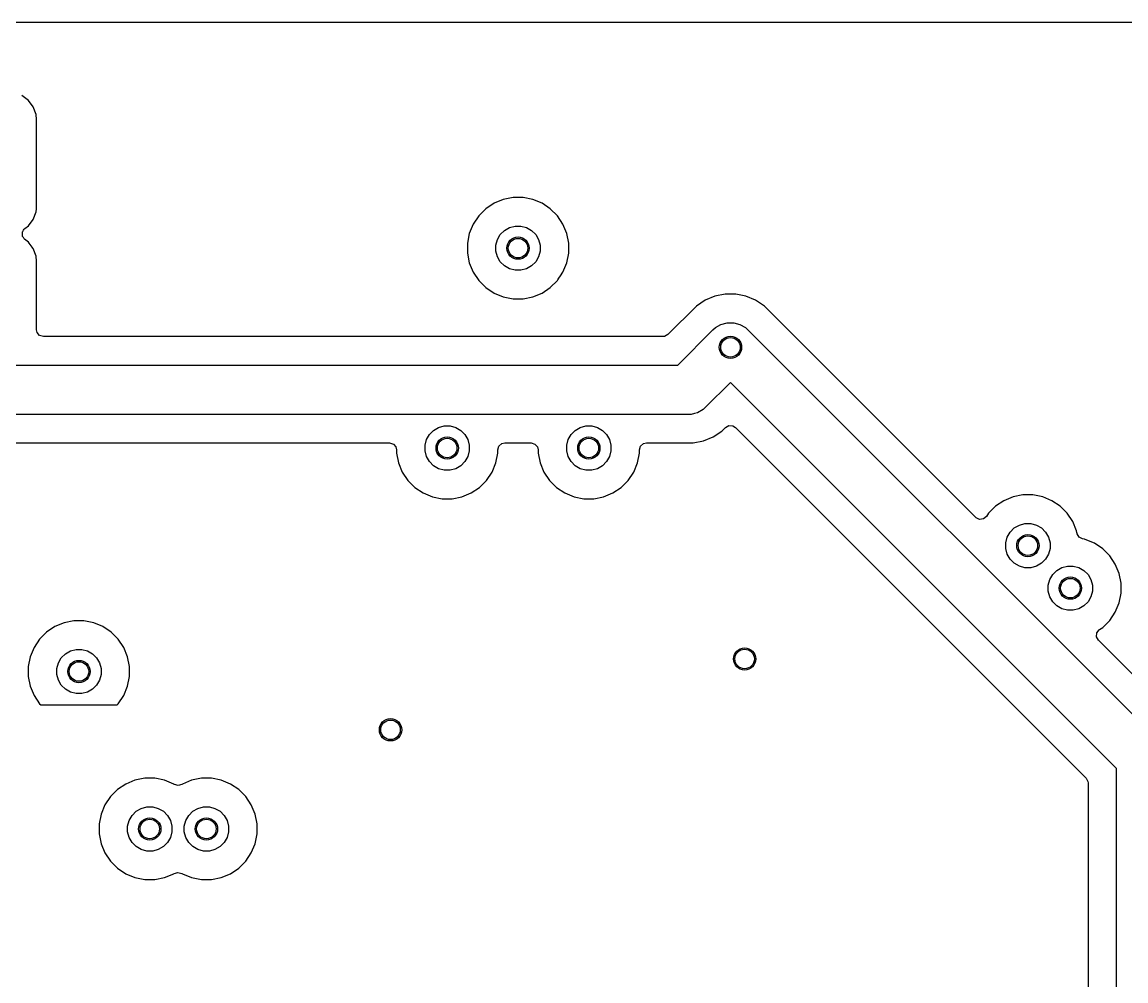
# Model space of a CAD drawing. Extents: x -2.18 to 1.8, y 0.44 to 2.81.
# Drawn here: x -0.27 to 0.509, y 2.138 to 2.815 of the extents above; entities that cross this region are included whole.
import ezdxf

# ---------------------------------------------------------------- set-up
doc = ezdxf.new("R2010")
doc.units = 0
doc.header["$MEASUREMENT"] = 0
doc.layers.add('BLACK', color=7, linetype='CONTINUOUS')

msp = doc.modelspace()

# ---------------------------------------------------------------- linework, layer by layer
at = {"layer": 'BLACK', "linetype": 'CONTINUOUS'}
for p, q in [((-2.1747, 2.81459), (0.99983, 2.81459)), ((-0.2657, 2.7593), (-0.27031, 2.76275)), ((-0.26225, 2.75469), (-0.2657, 2.7593)), ((-0.26024, 2.7493), (-0.26225, 2.75469)), ((-0.26011, 2.74814), (-0.26024, 2.7493)), ((-0.25998, 2.74692), (-0.26011, 2.74814)), ((-0.25998, 2.74691), (-0.25998, 2.74692)), ((-0.25998, 2.68309), (-0.25998, 2.74691)), ((0.06957, 2.68939), (0.06306, 2.6867)), ((0.07648, 2.69077), (0.06957, 2.68939)), ((0.06957, 2.68939), (0.06957, 2.68939)), ((0.08352, 2.69077), (0.07648, 2.69077)), ((0.07648, 2.69077), (0.07648, 2.69077)), ((0.09043, 2.68939), (0.08352, 2.69077)), ((0.08352, 2.69077), (0.08352, 2.69077)), ((0.09694, 2.6867), (0.09043, 2.68939)), ((0.09043, 2.68939), (0.09043, 2.68939)), ((-0.26024, 2.6807), (-0.26001, 2.68278)), ((-0.26001, 2.68278), (-0.25998, 2.68308)), ((-0.25998, 2.68308), (-0.25998, 2.68309)), ((0.0572, 2.68278), (0.05222, 2.6778)), ((0.06306, 2.6867), (0.0572, 2.68278)), ((0.0572, 2.68278), (0.0572, 2.68278)), ((0.06306, 2.6867), (0.06306, 2.6867)), ((0.1028, 2.68278), (0.09694, 2.6867)), ((0.09694, 2.6867), (0.09694, 2.6867)), ((0.10778, 2.6778), (0.1028, 2.68278)), ((0.1028, 2.68278), (0.1028, 2.68278)), ((-0.2657, 2.6707), (-0.26225, 2.67531)), ((-0.26225, 2.67531), (-0.26024, 2.6807)), ((0.05222, 2.6778), (0.0483, 2.67194)), ((0.05222, 2.6778), (0.05222, 2.6778)), ((0.1117, 2.67194), (0.10778, 2.6778)), ((0.10778, 2.6778), (0.10778, 2.6778)), ((-0.26993, 2.66604), (-0.26974, 2.6664)), ((-0.26986, 2.66505), (-0.26993, 2.66604)), ((-0.26974, 2.6664), (-0.2697, 2.66681)), ((-0.2697, 2.66681), (-0.26909, 2.66758)), ((-0.26909, 2.66758), (-0.26862, 2.66845)), ((-0.26862, 2.66845), (-0.26809, 2.66891)), ((-0.26809, 2.66891), (-0.2657, 2.6707)), ((0.04561, 2.66543), (0.04423, 2.65852)), ((0.0483, 2.67194), (0.04561, 2.66543)), ((0.04561, 2.66543), (0.04561, 2.66543)), ((0.0483, 2.67194), (0.0483, 2.67194)), ((0.06751, 2.66459), (0.07041, 2.66749)), ((0.07041, 2.66749), (0.07397, 2.66955)), ((0.07397, 2.66955), (0.07794, 2.67061)), ((0.07794, 2.67061), (0.08206, 2.67061)), ((0.08206, 2.67061), (0.08603, 2.66955)), ((0.08603, 2.66955), (0.08959, 2.66749)), ((0.08959, 2.66749), (0.09249, 2.66459)), ((0.11439, 2.66543), (0.1117, 2.67194)), ((0.1117, 2.67194), (0.1117, 2.67194)), ((0.1117, 2.67194), (0.1117, 2.67194)), ((0.11577, 2.65852), (0.11439, 2.66543)), ((-0.26996, 2.66407), (-0.26986, 2.66505)), ((-0.26977, 2.6637), (-0.26996, 2.66407)), ((-0.26974, 2.66329), (-0.26977, 2.6637)), ((-0.26915, 2.6625), (-0.26974, 2.66329)), ((-0.26869, 2.66163), (-0.26915, 2.6625)), ((-0.26841, 2.66133), (-0.26869, 2.66163)), ((-0.2657, 2.6593), (-0.26841, 2.66133)), ((-0.26512, 2.65852), (-0.2657, 2.6593)), ((-0.26293, 2.6556), (-0.26512, 2.65852)), ((0.04423, 2.65852), (0.04423, 2.65148)), ((0.06439, 2.65706), (0.06545, 2.66103)), ((0.06545, 2.66103), (0.06751, 2.66459)), ((0.09249, 2.66459), (0.09455, 2.66103)), ((0.09455, 2.66103), (0.09561, 2.65706)), ((0.11577, 2.65148), (0.11577, 2.65852)), ((-0.26253, 2.65507), (-0.26293, 2.6556)), ((-0.26293, 2.6556), (-0.26293, 2.6556)), ((-0.26225, 2.65469), (-0.26253, 2.65507)), ((-0.26024, 2.6493), (-0.26225, 2.65469)), ((0.04423, 2.65148), (0.04561, 2.64457)), ((0.06439, 2.65294), (0.06439, 2.65706)), ((0.06545, 2.64897), (0.06439, 2.65294)), ((0.09561, 2.65294), (0.09455, 2.64897)), ((0.09561, 2.65706), (0.09561, 2.65294)), ((0.11439, 2.64457), (0.11577, 2.65148)), ((-0.26011, 2.64814), (-0.26024, 2.6493)), ((-0.25998, 2.64692), (-0.26011, 2.64814)), ((-0.25998, 2.64691), (-0.25998, 2.64692)), ((-0.25998, 2.5974), (-0.25998, 2.64691)), ((0.04561, 2.64457), (0.04561, 2.64457)), ((0.04561, 2.64457), (0.0483, 2.63806)), ((0.06751, 2.64541), (0.06545, 2.64897)), ((0.07041, 2.64251), (0.06751, 2.64541)), ((0.07397, 2.64045), (0.07041, 2.64251)), ((0.08959, 2.64251), (0.08603, 2.64045)), ((0.09249, 2.64541), (0.08959, 2.64251)), ((0.09455, 2.64897), (0.09249, 2.64541)), ((0.1117, 2.63806), (0.11439, 2.64457)), ((0.0483, 2.63806), (0.0483, 2.63806)), ((0.0483, 2.63806), (0.05222, 2.6322)), ((0.07794, 2.63939), (0.07397, 2.64045)), ((0.08206, 2.63939), (0.07794, 2.63939)), ((0.08603, 2.64045), (0.08206, 2.63939)), ((0.10884, 2.63378), (0.11003, 2.63557)), ((0.11003, 2.63557), (0.1117, 2.63806)), ((0.11003, 2.63557), (0.11003, 2.63557)), ((0.1117, 2.63806), (0.1117, 2.63806)), ((0.1117, 2.63806), (0.1117, 2.63806)), ((0.05222, 2.6322), (0.05222, 2.6322)), ((0.05222, 2.6322), (0.0572, 2.62722)), ((0.0572, 2.62722), (0.0572, 2.62722)), ((0.0572, 2.62722), (0.06306, 2.6233)), ((0.09694, 2.6233), (0.1028, 2.62722)), ((0.1028, 2.62722), (0.10778, 2.6322)), ((0.10778, 2.6322), (0.10814, 2.63274)), ((0.10814, 2.63274), (0.10884, 2.63378)), ((0.06306, 2.6233), (0.06306, 2.6233)), ((0.06306, 2.6233), (0.06306, 2.6233)), ((0.06306, 2.6233), (0.06957, 2.62061)), ((0.06957, 2.62061), (0.07648, 2.61923)), ((0.07648, 2.61923), (0.07648, 2.61923)), ((0.07648, 2.61923), (0.07648, 2.61923)), ((0.07648, 2.61923), (0.08352, 2.61923)), ((0.08352, 2.61923), (0.09043, 2.62061)), ((0.08352, 2.61923), (0.08352, 2.61923)), ((0.09043, 2.62061), (0.09694, 2.6233)), ((0.21906, 2.62108), (0.21223, 2.61825)), ((0.2263, 2.62252), (0.21906, 2.62108)), ((0.21906, 2.62108), (0.21906, 2.62108)), ((0.2337, 2.62252), (0.2263, 2.62252)), ((0.2263, 2.62252), (0.2263, 2.62252)), ((0.24094, 2.62108), (0.2337, 2.62252)), ((0.2337, 2.62252), (0.2337, 2.62252)), ((0.24777, 2.61825), (0.24094, 2.62108)), ((0.24094, 2.62108), (0.24094, 2.62108)), ((0.20608, 2.61414), (0.18589, 2.59395)), ((0.21223, 2.61825), (0.20608, 2.61414)), ((0.20608, 2.61414), (0.20608, 2.61414)), ((0.21223, 2.61825), (0.21223, 2.61825)), ((0.25392, 2.61414), (0.24777, 2.61825)), ((0.24777, 2.61825), (0.24777, 2.61825)), ((0.40322, 2.46484), (0.25392, 2.61414)), ((0.25392, 2.61414), (0.25392, 2.61414)), ((-0.25954, 2.59537), (-0.25998, 2.5974)), ((-0.25774, 2.59329), (-0.25954, 2.59537)), ((0.19275, 2.5725), (0.21763, 2.59737)), ((0.21763, 2.59737), (0.21935, 2.59888)), ((0.21935, 2.59888), (0.2233, 2.60117)), ((0.2233, 2.60117), (0.22772, 2.60235)), ((0.22772, 2.60235), (0.23228, 2.60235)), ((0.23228, 2.60235), (0.2367, 2.60117)), ((0.2367, 2.60117), (0.24065, 2.59888)), ((0.24065, 2.59888), (0.24065, 2.59888)), ((0.24065, 2.59888), (0.24237, 2.59737)), ((0.24237, 2.59737), (0.53237, 2.30737)), ((-0.2551, 2.59252), (-0.25774, 2.59329)), ((0.18244, 2.59252), (-0.2551, 2.59252)), ((0.18347, 2.59263), (0.18244, 2.59252)), ((0.18589, 2.59395), (0.18347, 2.59263)), ((-0.78275, 2.5725), (0.19275, 2.5725)), ((0.23, 2.56025), (0.21237, 2.54263)), ((0.5025, 2.28775), (0.23, 2.56025)), ((0.21065, 2.54112), (0.2067, 2.53883)), ((0.21237, 2.54263), (0.21065, 2.54112)), ((0.21065, 2.54112), (0.21065, 2.54112)), ((0.2, 2.5375), (-0.79, 2.5375)), ((0.20228, 2.53765), (0.2, 2.5375)), ((0.20449, 2.53824), (0.20228, 2.53765)), ((0.20228, 2.53765), (0.20228, 2.53765)), ((0.2067, 2.53883), (0.20449, 2.53824)), ((0.01751, 2.52346), (0.02041, 2.52637)), ((0.02041, 2.52637), (0.02397, 2.52843)), ((0.02397, 2.52843), (0.02794, 2.52949)), ((0.02794, 2.52949), (0.03206, 2.52949)), ((0.03206, 2.52949), (0.03603, 2.52843)), ((0.03603, 2.52843), (0.03959, 2.52637)), ((0.03959, 2.52637), (0.04249, 2.52346)), ((0.11751, 2.52346), (0.12041, 2.52637)), ((0.12041, 2.52637), (0.12397, 2.52843)), ((0.12397, 2.52843), (0.12794, 2.52949)), ((0.12794, 2.52949), (0.13206, 2.52949)), ((0.13206, 2.52949), (0.13603, 2.52843)), ((0.13603, 2.52843), (0.13959, 2.52637)), ((0.13959, 2.52637), (0.14249, 2.52346)), ((0.21777, 2.52175), (0.22392, 2.52586)), ((0.22392, 2.52586), (0.22655, 2.52849)), ((0.22655, 2.52849), (0.22896, 2.52981)), ((0.22896, 2.52981), (0.23171, 2.52961)), ((0.23171, 2.52961), (0.23345, 2.52849)), ((0.23345, 2.52849), (0.48105, 2.28089)), ((-0.53007, 2.51748), (-0.01065, 2.51748)), ((-0.01065, 2.51748), (-0.00801, 2.51671)), ((0.01439, 2.51593), (0.01545, 2.5199)), ((0.01545, 2.5199), (0.01751, 2.52346)), ((0.04249, 2.52346), (0.04455, 2.5199)), ((0.04455, 2.5199), (0.04561, 2.51593)), ((0.06862, 2.51704), (0.07065, 2.51748)), ((0.07065, 2.51748), (0.08935, 2.51748)), ((0.08935, 2.51748), (0.09199, 2.51671)), ((0.11439, 2.51593), (0.11545, 2.5199)), ((0.11545, 2.5199), (0.11751, 2.52346)), ((0.14249, 2.52346), (0.14455, 2.5199)), ((0.14455, 2.5199), (0.14561, 2.51593)), ((0.16862, 2.51704), (0.17065, 2.51748)), ((0.17065, 2.51748), (0.2037, 2.51748)), ((0.2037, 2.51748), (0.21094, 2.51892)), ((0.2037, 2.51748), (0.2037, 2.51748)), ((0.21094, 2.51892), (0.21777, 2.52175)), ((-0.00801, 2.51671), (-0.00621, 2.51463)), ((-0.00621, 2.51463), (-0.00577, 2.5126)), ((-0.00577, 2.5126), (-0.00577, 2.51036)), ((-0.00577, 2.51036), (-0.00439, 2.50345)), ((0.01439, 2.51182), (0.01439, 2.51593)), ((0.01545, 2.50785), (0.01439, 2.51182)), ((0.04561, 2.51182), (0.04455, 2.50785)), ((0.04561, 2.51593), (0.04561, 2.51182)), ((0.06439, 2.50344), (0.06577, 2.51036)), ((0.06577, 2.5126), (0.06654, 2.51524)), ((0.06577, 2.51036), (0.06577, 2.5126)), ((0.06654, 2.51524), (0.06862, 2.51704)), ((0.09199, 2.51671), (0.09379, 2.51463)), ((0.09379, 2.51463), (0.09423, 2.5126)), ((0.09423, 2.5126), (0.09423, 2.51036)), ((0.09423, 2.51036), (0.09561, 2.50345)), ((0.11439, 2.51182), (0.11439, 2.51593)), ((0.11545, 2.50785), (0.11439, 2.51182)), ((0.14561, 2.51182), (0.14455, 2.50785)), ((0.14561, 2.51593), (0.14561, 2.51182)), ((0.16439, 2.50344), (0.16577, 2.51036)), ((0.16577, 2.5126), (0.16654, 2.51524)), ((0.16577, 2.51036), (0.16577, 2.5126)), ((0.16654, 2.51524), (0.16862, 2.51704)), ((-0.00439, 2.50345), (-0.00439, 2.50344)), ((-0.00439, 2.50344), (-0.0017, 2.49694)), ((0.01751, 2.50429), (0.01545, 2.50785)), ((0.02041, 2.50138), (0.01751, 2.50429)), ((0.04249, 2.50429), (0.03959, 2.50138)), ((0.04455, 2.50785), (0.04249, 2.50429)), ((0.0617, 2.49694), (0.06439, 2.50344)), ((0.09561, 2.50345), (0.09561, 2.50344)), ((0.09561, 2.50344), (0.0983, 2.49694)), ((0.11751, 2.50429), (0.11545, 2.50785)), ((0.12041, 2.50138), (0.11751, 2.50429)), ((0.14249, 2.50429), (0.13959, 2.50138)), ((0.14455, 2.50785), (0.14249, 2.50429)), ((0.1617, 2.49694), (0.16439, 2.50344)), ((-0.0017, 2.49694), (-0.0017, 2.49694)), ((-0.0017, 2.49694), (0.00222, 2.49108)), ((0.02397, 2.49933), (0.02041, 2.50138)), ((0.02794, 2.49826), (0.02397, 2.49933)), ((0.03206, 2.49826), (0.02794, 2.49826)), ((0.03603, 2.49933), (0.03206, 2.49826)), ((0.03959, 2.50138), (0.03603, 2.49933)), ((0.05778, 2.49108), (0.0617, 2.49694)), ((0.0983, 2.49694), (0.0983, 2.49694)), ((0.0983, 2.49694), (0.10222, 2.49108)), ((0.12397, 2.49933), (0.12041, 2.50138)), ((0.12794, 2.49826), (0.12397, 2.49933)), ((0.13206, 2.49826), (0.12794, 2.49826)), ((0.13603, 2.49933), (0.13206, 2.49826)), ((0.13959, 2.50138), (0.13603, 2.49933)), ((0.15778, 2.49108), (0.1617, 2.49694)), ((0.00222, 2.49108), (0.00222, 2.49108)), ((0.00222, 2.49108), (0.0072, 2.4861)), ((0.0528, 2.4861), (0.05778, 2.49108)), ((0.10222, 2.49108), (0.10222, 2.49108)), ((0.10222, 2.49108), (0.1072, 2.4861)), ((0.1528, 2.4861), (0.15778, 2.49108)), ((0.0072, 2.4861), (0.0072, 2.4861)), ((0.0072, 2.4861), (0.01306, 2.48218)), ((0.01306, 2.48218), (0.01306, 2.48218)), ((0.01306, 2.48218), (0.01306, 2.48218)), ((0.01306, 2.48218), (0.01957, 2.47948)), ((0.01957, 2.47948), (0.02648, 2.47811)), ((0.03352, 2.47811), (0.04043, 2.47948)), ((0.04043, 2.47948), (0.04694, 2.48218)), ((0.04694, 2.48218), (0.0528, 2.4861)), ((0.1072, 2.4861), (0.1072, 2.4861)), ((0.1072, 2.4861), (0.11306, 2.48218)), ((0.11306, 2.48218), (0.11306, 2.48218)), ((0.11306, 2.48218), (0.11306, 2.48218)), ((0.11306, 2.48218), (0.11957, 2.47948)), ((0.11957, 2.47948), (0.12648, 2.47811)), ((0.13352, 2.47811), (0.14043, 2.47948)), ((0.14043, 2.47948), (0.14694, 2.48218)), ((0.14694, 2.48218), (0.1528, 2.4861)), ((0.42957, 2.47939), (0.42306, 2.4767)), ((0.43648, 2.48077), (0.42957, 2.47939)), ((0.42957, 2.47939), (0.42957, 2.47939)), ((0.44352, 2.48077), (0.43648, 2.48077)), ((0.43648, 2.48077), (0.43648, 2.48077)), ((0.45043, 2.47939), (0.44352, 2.48077)), ((0.44352, 2.48077), (0.44352, 2.48077)), ((0.45694, 2.4767), (0.45043, 2.47939)), ((0.45043, 2.47939), (0.45043, 2.47939)), ((0.02648, 2.47811), (0.02648, 2.47811)), ((0.02648, 2.47811), (0.02648, 2.47811)), ((0.02648, 2.47811), (0.03352, 2.47811)), ((0.03352, 2.47811), (0.03352, 2.47811)), ((0.12648, 2.47811), (0.12648, 2.47811)), ((0.12648, 2.47811), (0.12648, 2.47811)), ((0.12648, 2.47811), (0.13352, 2.47811)), ((0.13352, 2.47811), (0.13352, 2.47811)), ((0.4172, 2.47278), (0.41222, 2.4678)), ((0.42306, 2.4767), (0.4172, 2.47278)), ((0.4172, 2.47278), (0.4172, 2.47278)), ((0.42306, 2.4767), (0.42306, 2.4767)), ((0.4628, 2.47278), (0.45694, 2.4767)), ((0.45694, 2.4767), (0.45694, 2.4767)), ((0.46778, 2.4678), (0.4628, 2.47278)), ((0.4628, 2.47278), (0.4628, 2.47278)), ((0.40341, 2.46466), (0.40322, 2.46484)), ((0.40589, 2.46347), (0.40341, 2.46466)), ((0.40862, 2.46381), (0.40589, 2.46347)), ((0.41073, 2.46558), (0.40862, 2.46381)), ((0.41222, 2.4678), (0.41073, 2.46558)), ((0.41222, 2.4678), (0.41222, 2.4678)), ((0.4717, 2.46194), (0.46778, 2.4678)), ((0.46778, 2.4678), (0.46778, 2.4678)), ((0.42751, 2.45459), (0.43041, 2.45749)), ((0.43041, 2.45749), (0.43397, 2.45955)), ((0.43397, 2.45955), (0.43794, 2.46061)), ((0.43794, 2.46061), (0.44206, 2.46061)), ((0.44206, 2.46061), (0.44603, 2.45955)), ((0.44603, 2.45955), (0.44959, 2.45749)), ((0.44959, 2.45749), (0.45249, 2.45459)), ((0.47439, 2.45543), (0.4717, 2.46194)), ((0.4717, 2.46194), (0.4717, 2.46194)), ((0.4717, 2.46194), (0.4717, 2.46194)), ((0.47465, 2.45416), (0.47439, 2.45543)), ((0.42439, 2.44706), (0.42545, 2.45103)), ((0.42545, 2.45103), (0.42751, 2.45459)), ((0.45249, 2.45459), (0.45455, 2.45103)), ((0.45455, 2.45103), (0.45561, 2.44706)), ((0.47476, 2.45359), (0.47465, 2.45416)), ((0.4748, 2.45342), (0.47476, 2.45359)), ((0.47616, 2.45103), (0.4748, 2.45342)), ((0.47859, 2.44976), (0.47616, 2.45103)), ((0.47989, 2.4495), (0.47859, 2.44976)), ((0.48043, 2.44939), (0.47989, 2.4495)), ((0.48694, 2.4467), (0.48043, 2.44939)), ((0.48043, 2.44939), (0.48043, 2.44939)), ((0.42439, 2.44294), (0.42439, 2.44706)), ((0.42545, 2.43897), (0.42439, 2.44294)), ((0.45561, 2.44294), (0.45455, 2.43897)), ((0.45561, 2.44706), (0.45561, 2.44294)), ((0.4928, 2.44278), (0.48694, 2.4467)), ((0.48694, 2.4467), (0.48694, 2.4467)), ((0.49778, 2.4378), (0.4928, 2.44278)), ((0.4928, 2.44278), (0.4928, 2.44278)), ((0.42751, 2.43541), (0.42545, 2.43897)), ((0.43041, 2.43251), (0.42751, 2.43541)), ((0.43397, 2.43045), (0.43041, 2.43251)), ((0.44959, 2.43251), (0.44603, 2.43045)), ((0.45249, 2.43541), (0.44959, 2.43251)), ((0.45455, 2.43897), (0.45249, 2.43541)), ((0.5017, 2.43194), (0.49778, 2.4378)), ((0.49778, 2.4378), (0.49778, 2.4378)), ((0.50439, 2.42543), (0.5017, 2.43194)), ((0.5017, 2.43194), (0.5017, 2.43194)), ((0.5017, 2.43194), (0.5017, 2.43194)), ((0.43794, 2.42939), (0.43397, 2.43045)), ((0.44206, 2.42939), (0.43794, 2.42939)), ((0.44603, 2.43045), (0.44206, 2.42939)), ((0.45545, 2.42103), (0.45751, 2.42459)), ((0.45751, 2.42459), (0.46041, 2.42749)), ((0.46041, 2.42749), (0.46397, 2.42955)), ((0.46397, 2.42955), (0.46794, 2.43061)), ((0.46794, 2.43061), (0.47206, 2.43061)), ((0.47206, 2.43061), (0.47603, 2.42955)), ((0.47603, 2.42955), (0.47959, 2.42749)), ((0.47959, 2.42749), (0.48249, 2.42459)), ((0.48249, 2.42459), (0.48455, 2.42103)), ((0.50577, 2.41852), (0.50439, 2.42543)), ((0.45439, 2.41706), (0.45545, 2.42103)), ((0.45439, 2.41294), (0.45439, 2.41706)), ((0.48455, 2.42103), (0.48561, 2.41706)), ((0.48561, 2.41706), (0.48561, 2.41294)), ((0.50577, 2.41148), (0.50577, 2.41852)), ((0.45545, 2.40897), (0.45439, 2.41294)), ((0.45751, 2.40541), (0.45545, 2.40897)), ((0.48455, 2.40897), (0.48249, 2.40541)), ((0.48561, 2.41294), (0.48455, 2.40897)), ((0.50439, 2.40457), (0.50577, 2.41148)), ((0.46041, 2.40251), (0.45751, 2.40541)), ((0.46397, 2.40045), (0.46041, 2.40251)), ((0.46794, 2.39939), (0.46397, 2.40045)), ((0.47603, 2.40045), (0.47206, 2.39939)), ((0.47959, 2.40251), (0.47603, 2.40045)), ((0.48249, 2.40541), (0.47959, 2.40251)), ((0.5017, 2.39806), (0.50439, 2.40457)), ((0.47206, 2.39939), (0.46794, 2.39939)), ((0.49778, 2.3922), (0.5017, 2.39806)), ((-0.24694, 2.38782), (-0.2528, 2.3839)), ((-0.24043, 2.39052), (-0.24694, 2.38782)), ((-0.24694, 2.38782), (-0.24694, 2.38782)), ((-0.23352, 2.39189), (-0.24043, 2.39052)), ((-0.24043, 2.39052), (-0.24043, 2.39052)), ((-0.22648, 2.39189), (-0.23352, 2.39189)), ((-0.23352, 2.39189), (-0.23352, 2.39189)), ((-0.21957, 2.39052), (-0.22648, 2.39189)), ((-0.22648, 2.39189), (-0.22648, 2.39189)), ((-0.21306, 2.38782), (-0.21957, 2.39052)), ((-0.21957, 2.39052), (-0.21957, 2.39052)), ((-0.2072, 2.3839), (-0.21306, 2.38782)), ((-0.21306, 2.38782), (-0.21306, 2.38782)), ((0.48872, 2.38338), (0.49037, 2.38558)), ((0.49037, 2.38558), (0.49058, 2.38573)), ((0.49058, 2.38573), (0.4928, 2.38722)), ((0.4928, 2.38722), (0.49778, 2.3922)), ((-0.25778, 2.37892), (-0.2617, 2.37306)), ((-0.2528, 2.3839), (-0.25778, 2.37892)), ((-0.25778, 2.37892), (-0.25778, 2.37892)), ((-0.2528, 2.3839), (-0.2528, 2.3839)), ((-0.20222, 2.37892), (-0.2072, 2.3839)), ((-0.2072, 2.3839), (-0.2072, 2.3839)), ((-0.1983, 2.37306), (-0.20222, 2.37892)), ((-0.20222, 2.37892), (-0.20222, 2.37892)), ((0.48852, 2.38064), (0.48872, 2.38338)), ((0.48984, 2.37822), (0.48852, 2.38064)), ((0.5159, 2.35216), (0.48984, 2.37822)), ((-0.2617, 2.37306), (-0.26439, 2.36656)), ((-0.2617, 2.37306), (-0.2617, 2.37306)), ((-0.23959, 2.36862), (-0.23603, 2.37067)), ((-0.23603, 2.37067), (-0.23206, 2.37174)), ((-0.23206, 2.37174), (-0.22794, 2.37174)), ((-0.22794, 2.37174), (-0.22397, 2.37067)), ((-0.22397, 2.37067), (-0.22041, 2.36862)), ((-0.19561, 2.36656), (-0.1983, 2.37306)), ((-0.1983, 2.37306), (-0.1983, 2.37306)), ((-0.1983, 2.37306), (-0.1983, 2.37306)), ((-0.26439, 2.36655), (-0.26577, 2.35965)), ((-0.26439, 2.36656), (-0.26439, 2.36655)), ((-0.24561, 2.35818), (-0.24455, 2.36215)), ((-0.24455, 2.36215), (-0.24249, 2.36571)), ((-0.24249, 2.36571), (-0.23959, 2.36862)), ((-0.22041, 2.36862), (-0.21751, 2.36571)), ((-0.21751, 2.36571), (-0.21545, 2.36215)), ((-0.21545, 2.36215), (-0.21439, 2.35818)), ((-0.19423, 2.35964), (-0.19561, 2.36656)), ((-0.26577, 2.35965), (-0.26577, 2.3526)), ((-0.24561, 2.35407), (-0.24561, 2.35818)), ((-0.24455, 2.3501), (-0.24561, 2.35407)), ((-0.21439, 2.35407), (-0.21545, 2.3501)), ((-0.21439, 2.35818), (-0.21439, 2.35407)), ((-0.19423, 2.3526), (-0.19423, 2.35964)), ((-0.26577, 2.3526), (-0.26439, 2.34569)), ((-0.24249, 2.34654), (-0.24455, 2.3501)), ((-0.23959, 2.34363), (-0.24249, 2.34654)), ((-0.21751, 2.34654), (-0.22041, 2.34363)), ((-0.21545, 2.3501), (-0.21751, 2.34654)), ((-0.19561, 2.34569), (-0.19423, 2.3526)), ((-0.26439, 2.34569), (-0.26439, 2.34569)), ((-0.26439, 2.34569), (-0.2617, 2.33918)), ((-0.2617, 2.33918), (-0.2617, 2.33918)), ((-0.2617, 2.33918), (-0.25778, 2.33332)), ((-0.23603, 2.34157), (-0.23959, 2.34363)), ((-0.23206, 2.34051), (-0.23603, 2.34157)), ((-0.22794, 2.34051), (-0.23206, 2.34051)), ((-0.22397, 2.34157), (-0.22794, 2.34051)), ((-0.22041, 2.34363), (-0.22397, 2.34157)), ((-0.20222, 2.33332), (-0.1983, 2.33918)), ((-0.1983, 2.33918), (-0.19561, 2.34569)), ((-0.25778, 2.33332), (-0.25778, 2.33332)), ((-0.25778, 2.33332), (-0.25696, 2.3325)), ((-0.25696, 2.3325), (-0.20304, 2.3325)), ((-0.20304, 2.3325), (-0.20222, 2.33332)), ((0.5025, 1.94225), (0.5025, 2.28775)), ((-0.19694, 2.2767), (-0.2028, 2.27278)), ((-0.19043, 2.27939), (-0.19694, 2.2767)), ((-0.19694, 2.2767), (-0.19694, 2.2767)), ((-0.18352, 2.28077), (-0.19043, 2.27939)), ((-0.19043, 2.27939), (-0.19043, 2.27939)), ((-0.17648, 2.28077), (-0.18352, 2.28077)), ((-0.18352, 2.28077), (-0.18352, 2.28077)), ((-0.16957, 2.27939), (-0.17648, 2.28077)), ((-0.17648, 2.28077), (-0.17648, 2.28077)), ((-0.16306, 2.2767), (-0.16957, 2.27939)), ((-0.16957, 2.27939), (-0.16957, 2.27939)), ((-0.16271, 2.27647), (-0.16306, 2.2767)), ((-0.16257, 2.27637), (-0.16271, 2.27647)), ((-0.15991, 2.27564), (-0.16257, 2.27637)), ((-0.15729, 2.27647), (-0.15991, 2.27564)), ((-0.15694, 2.2767), (-0.15729, 2.27647)), ((-0.15043, 2.27939), (-0.15694, 2.2767)), ((-0.14352, 2.28077), (-0.15043, 2.27939)), ((-0.15043, 2.27939), (-0.15043, 2.27939)), ((-0.13648, 2.28077), (-0.14352, 2.28077)), ((-0.14352, 2.28077), (-0.14352, 2.28077)), ((-0.12957, 2.27939), (-0.13648, 2.28077)), ((-0.13648, 2.28077), (-0.13648, 2.28077)), ((-0.12306, 2.2767), (-0.12957, 2.27939)), ((-0.12957, 2.27939), (-0.12957, 2.27939)), ((-0.1172, 2.27278), (-0.12306, 2.2767)), ((-0.12306, 2.2767), (-0.12306, 2.2767)), ((0.48105, 2.28089), (0.48237, 2.27847)), ((0.48237, 2.27847), (0.48248, 2.27744)), ((0.48248, 2.27744), (0.48248, 2.10489)), ((-0.2028, 2.27278), (-0.20778, 2.2678)), ((-0.2028, 2.27278), (-0.2028, 2.27278)), ((-0.11222, 2.2678), (-0.1172, 2.27278)), ((-0.1172, 2.27278), (-0.1172, 2.27278)), ((-0.2117, 2.26194), (-0.21439, 2.25543)), ((-0.20778, 2.2678), (-0.2117, 2.26194)), ((-0.2117, 2.26194), (-0.2117, 2.26194)), ((-0.20778, 2.2678), (-0.20778, 2.2678)), ((-0.18603, 2.25955), (-0.18206, 2.26061)), ((-0.18206, 2.26061), (-0.17794, 2.26061)), ((-0.17794, 2.26061), (-0.17397, 2.25955)), ((-0.14603, 2.25955), (-0.14206, 2.26061)), ((-0.14206, 2.26061), (-0.13794, 2.26061)), ((-0.13794, 2.26061), (-0.13397, 2.25955)), ((-0.1083, 2.26194), (-0.11222, 2.2678)), ((-0.11222, 2.2678), (-0.11222, 2.2678)), ((-0.10561, 2.25543), (-0.1083, 2.26194)), ((-0.1083, 2.26194), (-0.1083, 2.26194)), ((-0.1083, 2.26194), (-0.1083, 2.26194)), ((-0.21439, 2.25543), (-0.21577, 2.24852)), ((-0.21439, 2.25543), (-0.21439, 2.25543)), ((-0.19455, 2.25103), (-0.19249, 2.25459)), ((-0.19249, 2.25459), (-0.18959, 2.25749)), ((-0.18959, 2.25749), (-0.18603, 2.25955)), ((-0.17397, 2.25955), (-0.17041, 2.25749)), ((-0.17041, 2.25749), (-0.16751, 2.25459)), ((-0.16751, 2.25459), (-0.16545, 2.25103)), ((-0.15455, 2.25103), (-0.15249, 2.25459)), ((-0.15249, 2.25459), (-0.14959, 2.25749)), ((-0.14959, 2.25749), (-0.14603, 2.25955)), ((-0.13397, 2.25955), (-0.13041, 2.25749)), ((-0.13041, 2.25749), (-0.12751, 2.25459)), ((-0.12751, 2.25459), (-0.12545, 2.25103)), ((-0.10423, 2.24852), (-0.10561, 2.25543)), ((-0.21577, 2.24852), (-0.21577, 2.24148)), ((-0.19561, 2.24706), (-0.19455, 2.25103)), ((-0.19561, 2.24294), (-0.19561, 2.24706)), ((-0.16545, 2.25103), (-0.16439, 2.24706)), ((-0.16439, 2.24706), (-0.16439, 2.24294)), ((-0.15561, 2.24706), (-0.15455, 2.25103)), ((-0.15561, 2.24294), (-0.15561, 2.24706)), ((-0.12545, 2.25103), (-0.12439, 2.24706)), ((-0.12439, 2.24706), (-0.12439, 2.24294)), ((-0.10423, 2.24148), (-0.10423, 2.24852)), ((-0.21577, 2.24148), (-0.21439, 2.23457)), ((-0.19455, 2.23897), (-0.19561, 2.24294)), ((-0.19249, 2.23541), (-0.19455, 2.23897)), ((-0.16545, 2.23897), (-0.16751, 2.23541)), ((-0.16439, 2.24294), (-0.16545, 2.23897)), ((-0.15455, 2.23897), (-0.15561, 2.24294)), ((-0.15249, 2.23541), (-0.15455, 2.23897)), ((-0.12545, 2.23897), (-0.12751, 2.23541)), ((-0.12439, 2.24294), (-0.12545, 2.23897)), ((-0.10561, 2.23457), (-0.10423, 2.24148)), ((-0.21439, 2.23457), (-0.21439, 2.23457)), ((-0.21439, 2.23457), (-0.2117, 2.22806)), ((-0.18959, 2.23251), (-0.19249, 2.23541)), ((-0.18603, 2.23045), (-0.18959, 2.23251)), ((-0.18206, 2.22939), (-0.18603, 2.23045)), ((-0.17794, 2.22939), (-0.18206, 2.22939)), ((-0.17397, 2.23045), (-0.17794, 2.22939)), ((-0.17041, 2.23251), (-0.17397, 2.23045)), ((-0.16751, 2.23541), (-0.17041, 2.23251)), ((-0.14959, 2.23251), (-0.15249, 2.23541)), ((-0.14603, 2.23045), (-0.14959, 2.23251)), ((-0.14206, 2.22939), (-0.14603, 2.23045)), ((-0.13794, 2.22939), (-0.14206, 2.22939)), ((-0.13397, 2.23045), (-0.13794, 2.22939)), ((-0.13041, 2.23251), (-0.13397, 2.23045)), ((-0.12751, 2.23541), (-0.13041, 2.23251)), ((-0.1083, 2.22806), (-0.10561, 2.23457)), ((-0.2117, 2.22806), (-0.2117, 2.22806)), ((-0.2117, 2.22806), (-0.20778, 2.2222)), ((-0.20778, 2.2222), (-0.20778, 2.2222)), ((-0.20778, 2.2222), (-0.2028, 2.21722)), ((-0.1172, 2.21722), (-0.11222, 2.2222)), ((-0.11222, 2.2222), (-0.1083, 2.22806)), ((-0.2028, 2.21722), (-0.2028, 2.21722)), ((-0.2028, 2.21722), (-0.19694, 2.2133)), ((-0.16306, 2.2133), (-0.16271, 2.21353)), ((-0.16271, 2.21353), (-0.16009, 2.21436)), ((-0.16009, 2.21436), (-0.15743, 2.21363)), ((-0.15743, 2.21363), (-0.15729, 2.21354)), ((-0.15729, 2.21354), (-0.15694, 2.2133)), ((-0.12306, 2.2133), (-0.1172, 2.21722)), ((-0.19694, 2.2133), (-0.19694, 2.2133)), ((-0.19694, 2.2133), (-0.19694, 2.2133)), ((-0.19694, 2.2133), (-0.19043, 2.21061)), ((-0.19043, 2.21061), (-0.18461, 2.20945)), ((-0.18461, 2.20945), (-0.18352, 2.20923)), ((-0.18352, 2.20923), (-0.18352, 2.20923)), ((-0.18352, 2.20923), (-0.18352, 2.20923)), ((-0.18352, 2.20923), (-0.17648, 2.20923)), ((-0.17648, 2.20923), (-0.16957, 2.21061)), ((-0.17648, 2.20923), (-0.17648, 2.20923)), ((-0.16957, 2.21061), (-0.16306, 2.2133)), ((-0.15694, 2.2133), (-0.15043, 2.21061)), ((-0.15043, 2.21061), (-0.14461, 2.20945)), ((-0.14461, 2.20945), (-0.14352, 2.20923)), ((-0.14352, 2.20923), (-0.14352, 2.20923)), ((-0.14352, 2.20923), (-0.14352, 2.20923)), ((-0.14352, 2.20923), (-0.13648, 2.20923)), ((-0.13648, 2.20923), (-0.12957, 2.21061)), ((-0.13648, 2.20923), (-0.13648, 2.20923)), ((-0.12957, 2.21061), (-0.12306, 2.2133))]:
    msp.add_line(p, q, dxfattribs=at)
at = {"layer": 'BLACK'}
for centre in [(0.08, 2.655), (0.23, 2.585), (0.03, 2.51388), (0.13, 2.51388), (0.44, 2.445), (0.47, 2.415), (0.24, 2.365), (-0.23, 2.35612), (-0.01, 2.315), (-0.18, 2.245), (-0.14, 2.245)]:
    msp.add_circle(centre, 0.00787, dxfattribs=at)
at = {"layer": 'WHITE'}
for centre in [(0.08, 2.655), (0.23, 2.585), (0.03, 2.51388), (0.13, 2.51388), (0.44, 2.445), (0.47, 2.415), (0.24, 2.365), (-0.23, 2.35612), (-0.01, 2.315), (-0.18, 2.245), (-0.14, 2.245)]:
    msp.add_circle(centre, 0.00689, dxfattribs=at)

doc.saveas('drawing.dxf')
